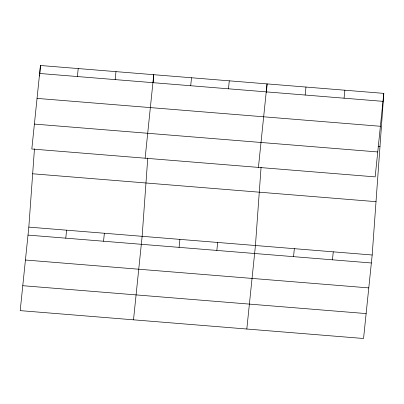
<?xml version="1.0" encoding="UTF-8"?>
<svg xmlns="http://www.w3.org/2000/svg" width="404" height="404" viewBox="0 0 404 404"><rect width="100%" height="100%" fill="white"/><g stroke="black" fill="none" stroke-linecap="round" stroke-linejoin="round"><path stroke-width="0.61" d="M383.8 93.374L375.17 176.881L31.82 149.005L40.445 65.498L383.8 93.374L372.18 254.995L363.555 338.501L20.2 310.625L28.83 227.119L34.461 148.803M39.688 76.038L39.779 74.801M39.87 73.558L40.445 65.498M147.763 158.004L142.137 236.32L133.507 319.827M153.177 82.759L153.752 74.695L145.127 158.201M261.07 167.206L255.444 245.521L246.814 329.028M266.438 92.577L267.059 83.896L258.429 167.402M77.391 76.538L78.214 68.564M65.776 238.163L66.599 230.184M115.16 79.608L115.983 71.629M103.545 241.228L104.368 233.254M190.698 85.739L191.521 77.765M179.078 247.364L179.906 239.385M228.467 88.804L229.29 80.83M216.847 250.429L217.675 242.451M305.151 95.031L305.974 87.057M293.531 256.656L294.354 248.677M344.062 98.192L344.885 90.213M332.447 259.812L333.27 251.838M39.622 73.472L382.977 101.348M37.047 98.399L380.401 126.275M378.083 146.556L379.967 146.708M34.396 124.078L377.745 151.954M32.663 173.786L376.018 201.662M28.83 227.119L372.18 254.995M28.007 235.098L371.357 262.974M25.432 260.019L368.781 287.901M22.776 285.699L366.13 313.58"/></g></svg>
